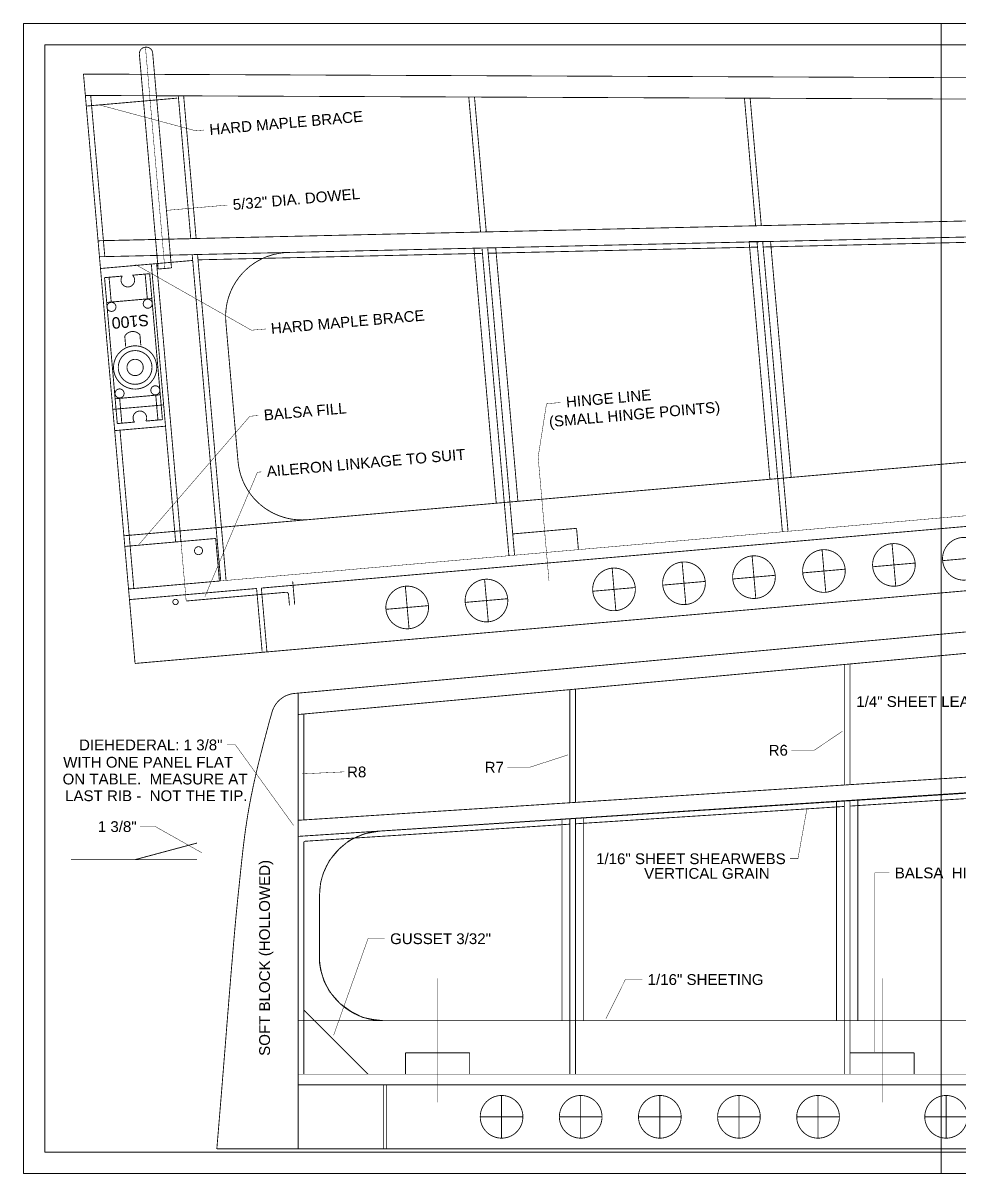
# Model space of a CAD drawing. Extents: x -1080 to 1070, y -166 to 202.
# Drawn here: x -1079.9 to -805.5, y -166 to 171.1 of the extents above; entities that cross this region are included whole.
import ezdxf

# ---------------------------------------------------------------- set-up
doc = ezdxf.new("R2010")
doc.units = 0
doc.header["$MEASUREMENT"] = 0
doc.linetypes.add('DASHED', pattern=[0.75, 0.5, -0.25])
doc.linetypes.add('DOT', pattern=[0.25, 0, -0.25])
doc.layers.add('DEFAULT', color=7, linetype='CONTINUOUS')
doc.layers.add('LINE', color=7, linetype='CONTINUOUS')
doc.styles.add('ARIAL', font='ARIAL.TTF')

# ---------------------------------------------------------------- blocks, each defined once
blk = doc.blocks.new('GROUP24')
at = {"layer": 'DEFAULT', "color": 3, "const_width": 0.01}
for points in [[(-37.625, -6.7375), (-37.625, 6.7375)], [(-37.625, 6.7375), (48.375, 6.7375)], [(-26.875, -6.7375), (-26.875, 6.7375)], [(-37.625, -6.7375), (48.375, -6.7375)]]:
    blk.add_lwpolyline(points, dxfattribs=at)
at = {"layer": 'DEFAULT', "color": 3, "linetype": 'DASHED', "const_width": 0.01}
for points in [[(-37.375, -6.4875), (-37.375, 6.4875)], [(-37.375, 6.4875), (48.125, 6.4875)], [(-37.375, -6.4875), (48.125, -6.4875)]]:
    blk.add_lwpolyline(points, dxfattribs=at)
blk = doc.blocks.new('GROUP36')
at = {"layer": 'DEFAULT', "linetype": 'DOT'}
for points, const_width in [([(-8.2414, 1.4979), (9.1279, 3.0894)], 0.01), ([(-1.8429, 0.6719), (-1.8429, 2.0842)], 0.01), ([(-1.7764, 0.6762), (-1.7764, 2.0903)], 0.01), ([(-5.0587, 0.4642), (-5.0587, 1.7895)], 0.01), ([(-4.9923, 0.4684), (-4.9923, 1.7956)], 0.01), ([(-8.1748, 0.2628), (-8.1748, 1.504)], 0.01), ([(-8.2414, 0.2586), (9.1219, 1.3803)], 0.01), ([(-8.2414, 0.0703), (9.1286, 1.1924)], 0.01), ([(-1.8429, -2.715), (-1.8429, 0.4837)], 0.01), ([(-1.7764, -2.715), (-1.7764, 0.488)], 0.01), ([(-5.0587, -2.715), (-5.0587, 0.2759)], 0.01), ([(-4.9923, -2.715), (-4.9923, 0.2802)], 0.01), ([(-8.1748, -2.715), (-8.1748, 0.0094)], 0.01), ([(-6.6085, -3.0459), (-6.6085, -1.5925)], 0.005), ([(-1.4011, -3.0459), (-1.4011, -1.5925)], 0.005), ([(-8.1748, -1.9642), (-7.4241, -2.715)], 0.01), ([(-8.2414, -2.715), (9.1279, -2.715)], 0.005)]:
    blk.add_lwpolyline(points, dxfattribs=dict(at, const_width=const_width))
at = {"layer": 'DEFAULT'}
for points, const_width in [([(-8.2414, 1.4979), (9.1279, 3.0894)], 0.01), ([(-8.5797, 1.414), (-8.5467, 1.5287)], 0.01), ([(-8.2414, 0.0703), (-8.2414, 1.4979)], 0.01), ([(-9.194, -3.5909), (-9.1886, -3.5256), (-9.1833, -3.4615), (-9.178, -3.3983), (-9.1729, -3.3359), (-9.1678, -3.2738), (-9.1627, -3.2124), (-9.1576, -3.1513), (-9.1527, -3.0904), (-9.1476, -3.0292), (-9.1425, -2.9681), (-9.1374, -2.9065), (-9.1326, -2.8447), (-9.1275, -2.7821), (-9.1224, -2.719), (-9.1172, -2.6549), (-9.1121, -2.5899), (-9.1067, -2.5246), (-9.1016, -2.4605), (-9.0965, -2.3973), (-9.0917, -2.3349), (-9.0867, -2.2728), (-9.0819, -2.2114), (-9.0771, -2.1502), (-9.0723, -2.0893), (-9.0672, -2.0281), (-9.0624, -1.967), (-9.0574, -1.9054), (-9.0526, -1.8436), (-9.0475, -1.7811), (-9.0424, -1.718), (-9.037, -1.6539), (-9.0318, -1.5889), (-9.0263, -1.5236), (-9.0209, -1.4595), (-9.0155, -1.3962), (-9.0104, -1.3337), (-9.005, -1.2716), (-8.9999, -1.2102), (-8.9946, -1.149), (-8.9895, -1.088), (-8.984, -1.0268), (-8.9785, -0.9657), (-8.9728, -0.9042), (-8.9671, -0.8424), (-8.9609, -0.7799), (-8.9547, -0.7168), (-8.9482, -0.6528), (-8.9415, -0.5879), (-8.9345, -0.5225), (-8.9278, -0.4582), (-8.9212, -0.3948), (-8.9148, -0.3322), (-8.9082, -0.27), (-8.9017, -0.2084), (-8.8949, -0.1471), (-8.8881, -0.0861), (-8.8807, -0.0249), (-8.8732, 0.0362), (-8.8651, 0.0975), (-8.8566, 0.1593), (-8.8473, 0.2215), (-8.8377, 0.2845), (-8.8272, 0.3482), (-8.816, 0.413), (-8.8037, 0.4787), (-8.7912, 0.5433), (-8.7782, 0.6069), (-8.7651, 0.6698), (-8.7514, 0.7319), (-8.7374, 0.7935), (-8.7231, 0.8547), (-8.7085, 0.9159), (-8.6934, 0.9768), (-8.678, 1.0378), (-8.6623, 1.0989), (-8.6465, 1.1607), (-8.6302, 1.2228), (-8.6136, 1.2856), (-8.5967, 1.3492), (-8.5797, 1.414)], 0.01), ([(-2.1947, 1.0804), (-1.8643, 1.3026)], 0.005), ([(9.1279, 1.2041), (-8.2414, 0.0703)], 0.01), ([(-2.4625, 1.0804), (-2.1947, 1.0804)], 0.005), ([(-5.5217, 0.882), (-5.0812, 1.0249)], 0.005), ([(-8.1958, 0.8026), (-7.7003, 0.8265)], 0.005), ([(-5.7895, 0.882), (-5.5217, 0.882)], 0.005), ([(-8.2413, 0.2994), (-8.2413, 0.5354)], 0.01), ([(-1.7764, 0.4253), (1.3729, 0.6287)], 0.01), ([(-4.9923, 0.2176), (-1.8429, 0.4209)], 0.01), ([(-1.9348, 0.4777), (-1.6846, 0.4939)], 0.01), ([(-1.9348, -2.0894), (-1.9348, 0.4777)], 0.01), ([(-1.9348, -2.0894), (-1.9348, 0.4777)], 0.01), ([(-1.6846, -2.0894), (-1.6846, 0.4939)], 0.01), ([(-1.6846, 0.4939), (-1.6846, -2.0894)], 0.01), ([(-5.1506, 0.27), (-4.9004, 0.2862)], 0.01), ([(-5.1506, -2.0894), (-5.1506, 0.27)], 0.01), ([(-5.1506, -2.0894), (-5.1506, 0.27)], 0.01), ([(-4.9004, -2.0894), (-4.9004, 0.2862)], 0.01), ([(-4.9004, 0.2862), (-4.9004, -2.0894)], 0.01), ([(-2.3867, -0.1906), (-2.2817, 0.3935)], 0.005), ([(-8.2414, 0.0703), (-7.2889, 0.1319)], 0.01), ([(-8.1747, 0.0122), (-5.0587, 0.2133)], 0.01), ([(-7.2889, 0.1319), (-7.4645, 0.1013)], 0.01), ([(-8.2414, -2.0894), (-8.2414, 0.0703)], 0.01), ([(-7.6425, 0.0228), (-7.7603, -0.0782)], 0.01), ([(-7.4645, 0.1013), (-7.6425, 0.0228)], 0.01), ([(-7.7603, -0.0782), (-7.8759, -0.2128)], 0.01), ([(-7.8759, -0.2128), (-7.9471, -0.3608)], 0.01), ([(-2.4807, -0.1906), (-2.3867, -0.1906)], 0.005), ([(-7.9471, -0.3608), (-7.9782, -0.4708)], 0.01), ([(-1.4865, -2.4578), (-1.4865, -0.3569)], 0.005), ([(-1.4865, -0.3569), (-1.315, -0.3569)], 0.005), ([(-7.9782, -0.4708), (-7.9912, -0.6172)], 0.01), ([(-7.9912, -1.3387), (-7.9912, -0.6172)], 0.01), ([(-7.9912, -0.6172), (-7.9912, -1.3387)], 0.01), ([(-7.8253, -2.2585), (-7.4229, -1.1275)], 0.005), ([(-7.4229, -1.1275), (-7.2267, -1.1275)], 0.005), ([(-7.9912, -1.3387), (-7.9939, -1.4001)], 0.01), ([(-7.9939, -1.4001), (-7.9782, -1.4943)], 0.01), ([(-7.9782, -1.4943), (-7.9382, -1.6267)], 0.01), ([(-4.6352, -2.0649), (-4.4077, -1.6057)], 0.005), ([(-4.4077, -1.6057), (-4.2101, -1.6057)], 0.005), ([(-7.9382, -1.6267), (-7.8759, -1.7456)], 0.01), ([(-7.8759, -1.7456), (-7.7514, -1.887)], 0.01), ([(-7.7514, -1.887), (-7.6202, -1.9813)], 0.01), ([(-7.6202, -1.9813), (-7.4867, -2.0508)], 0.01), ([(-9.0753, -2.0894), (-9.0669, -2.0894)], 0.01), ([(-8.2414, -2.0894), (-8.2414, -2.8401)], 0.01), ([(-8.2414, -2.0894), (9.1279, -2.0894)], 0.01), ([(-8.2414, -2.0894), (9.1279, -2.0894)], 0.01), ([(-7.2405, -2.0894), (-8.2414, -2.0894)], 0.01), ([(-7.4867, -2.0508), (-7.3622, -2.0754)], 0.01), ([(-7.3622, -2.0754), (-7.2405, -2.0894)], 0.01), ([(-4.9004, -2.0894), (-5.1506, -2.0894)], 0.01), ([(-1.6846, -2.0894), (-1.9348, -2.0894)], 0.01), ([(-6.9838, -2.715), (-6.9838, -2.4647)], 0.01), ([(-6.9838, -2.4647), (-6.2331, -2.4647)], 0.01), ([(-6.2331, -2.715), (-6.2331, -2.4647)], 0.01), ([(-1.7764, -2.715), (-1.7764, -2.4647)], 0.01), ([(-1.7764, -2.4647), (-1.0257, -2.4647)], 0.01), ([(-1.0257, -2.715), (-1.0257, -2.4647)], 0.01), ([(-8.2414, -2.8401), (9.1279, -2.8401)], 0.01), ([(-8.2414, -2.8401), (7.577, -2.8401)], 0.01), ([(-7.2404, -3.5909), (-7.2404, -2.8401)], 0.01), ([(-7.2091, -3.5909), (-7.2091, -2.8401)], 0.01), ([(-5.8585, -3.4655), (-5.8585, -2.9655)], 0.01), ([(-4.9317, -3.4655), (-4.9317, -2.9655)], 0.01), ([(-4.0049, -3.4655), (-4.0049, -2.9655)], 0.01), ([(-3.0781, -3.4655), (-3.0781, -2.9655)], 0.01), ([(-2.1511, -3.4655), (-2.1511, -2.9655)], 0.01), ([(-0.6511, -3.4655), (-0.6511, -2.9655)], 0.01), ([(-6.1085, -3.2155), (-5.6085, -3.2155)], 0.01), ([(-5.1817, -3.2155), (-4.6817, -3.2155)], 0.01), ([(-4.2549, -3.2155), (-3.7549, -3.2155)], 0.01), ([(-3.3281, -3.2155), (-2.8281, -3.2155)], 0.01), ([(-2.4011, -3.2155), (-1.9011, -3.2155)], 0.01), ([(-0.9011, -3.2155), (-0.4011, -3.2155)], 0.01)]:
    blk.add_lwpolyline(points, dxfattribs=dict(at, const_width=const_width))
at = {"layer": 'DEFAULT', "const_width": 0.01}
for points in [[(-8.2856, 1.7446, 0.0751), (-8.3726, 1.7232, 0.0751), (-8.4495, 1.677, 0.0751), (-8.5093, 1.6102, 0.0751), (-8.5468, 1.5287, 1.3893)], [(-7.2889, 0.1319, 0.0944), (-7.5609, 0.0615, 0.0944), (-7.7881, -0.1038, 0.0944), (-7.9384, -0.3412, 0.0944), (-7.991, -0.6172, 1.3407)], [(-7.9912, -1.3387, 0.0985), (-7.934, -1.6259, 0.0985), (-7.7713, -1.8695, 0.0985), (-7.5277, -2.0323, 0.0985), (-7.2405, -2.0894, 1.3353)]]:
    blk.add_lwpolyline(points, format="xyb", dxfattribs=at)
for points in [[(-5.6085, -3.2155, 0.0985), (-5.6275, -3.1198, 0.0985), (-5.6817, -3.0387, 0.0985), (-5.7628, -2.9845, 0.0985), (-5.8585, -2.9655, 0.0985), (-5.9541, -2.9845, 0.0985), (-6.0352, -3.0387, 0.0985), (-6.0894, -3.1198, 0.0985), (-6.1085, -3.2155, 0.0985), (-6.0894, -3.3111, 0.0985), (-6.0352, -3.3922, 0.0985), (-5.9541, -3.4464, 0.0984), (-5.8584, -3.4655, 0.0985), (-5.7628, -3.4464, 0.0985), (-5.6817, -3.3922, 0.0985), (-5.6275, -3.3111, 0.0985)], [(-4.6817, -3.2155, 0.0985), (-4.7007, -3.1198, 0.0985), (-4.7549, -3.0387, 0.0985), (-4.836, -2.9845, 0.0985), (-4.9317, -2.9655, 0.0985), (-5.0273, -2.9845, 0.0985), (-5.1084, -3.0387, 0.0985), (-5.1626, -3.1198, 0.0985), (-5.1817, -3.2155, 0.0985), (-5.1626, -3.3111, 0.0985), (-5.1084, -3.3922, 0.0985), (-5.0273, -3.4464, 0.0984), (-4.9316, -3.4655, 0.0985), (-4.836, -3.4464, 0.0985), (-4.7549, -3.3922, 0.0985), (-4.7007, -3.3111, 0.0985)], [(-3.7549, -3.2155, 0.0985), (-3.7739, -3.1198, 0.0985), (-3.8281, -3.0387, 0.0985), (-3.9092, -2.9845, 0.0985), (-4.0049, -2.9655, 0.0985), (-4.1005, -2.9845, 0.0985), (-4.1816, -3.0387, 0.0985), (-4.2358, -3.1198, 0.0985), (-4.2549, -3.2155, 0.0985), (-4.2358, -3.3111, 0.0985), (-4.1816, -3.3922, 0.0985), (-4.1005, -3.4464, 0.0984), (-4.0048, -3.4655, 0.0985), (-3.9092, -3.4464, 0.0985), (-3.8281, -3.3922, 0.0985), (-3.7739, -3.3111, 0.0985)], [(-2.8281, -3.2155, 0.0985), (-2.8471, -3.1198, 0.0985), (-2.9013, -3.0387, 0.0985), (-2.9824, -2.9845, 0.0985), (-3.0781, -2.9655, 0.0985), (-3.1737, -2.9845, 0.0985), (-3.2548, -3.0387, 0.0985), (-3.309, -3.1198, 0.0985), (-3.3281, -3.2155, 0.0985), (-3.309, -3.3111, 0.0985), (-3.2548, -3.3922, 0.0985), (-3.1737, -3.4464, 0.0984), (-3.078, -3.4655, 0.0985), (-2.9824, -3.4464, 0.0985), (-2.9013, -3.3922, 0.0985), (-2.8471, -3.3111, 0.0985)], [(-1.9011, -3.2155, 0.0985), (-1.9201, -3.1198, 0.0985), (-1.9743, -3.0387, 0.0985), (-2.0554, -2.9845, 0.0985), (-2.1511, -2.9655, 0.0985), (-2.2467, -2.9845, 0.0985), (-2.3278, -3.0387, 0.0985), (-2.382, -3.1198, 0.0985), (-2.4011, -3.2155, 0.0985), (-2.382, -3.3111, 0.0985), (-2.3278, -3.3922, 0.0985), (-2.2467, -3.4464, 0.0984), (-2.151, -3.4655, 0.0985), (-2.0554, -3.4464, 0.0985), (-1.9743, -3.3922, 0.0985), (-1.9201, -3.3111, 0.0985)], [(-0.4011, -3.2155, 0.0985), (-0.4201, -3.1198, 0.0985), (-0.4743, -3.0387, 0.0985), (-0.5554, -2.9845, 0.0985), (-0.6511, -2.9655, 0.0985), (-0.7467, -2.9845, 0.0985), (-0.8278, -3.0387, 0.0985), (-0.882, -3.1198, 0.0985), (-0.9011, -3.2155, 0.0985), (-0.882, -3.3111, 0.0985), (-0.8278, -3.3922, 0.0985), (-0.7467, -3.4464, 0.0984), (-0.651, -3.4655, 0.0985), (-0.5554, -3.4464, 0.0985), (-0.4743, -3.3922, 0.0985), (-0.4201, -3.3111, 0.0985)]]:
    blk.add_lwpolyline(points, format="xyb", close=True, dxfattribs=at)
at = {"layer": 'LINE', "const_width": 0.01}
for points in [[(-8.2856, 1.7446), (9.1279, 3.3408)], [(-8.2414, -3.5909), (-8.2414, 1.7493)], [(-9.194, -3.5909), (7.577, -3.5909)]]:
    blk.add_lwpolyline(points, dxfattribs=at)
at = {"layer": 'DEFAULT', "style": 'ARIAL'}
for s, p in [('1/4" SHEET LEADING EDGE', (-1.7036, 1.5865)), ('R6', (-2.7302, 1.0159)), ('R8', (-7.6687, 0.762)), ('R7', (-6.0572, 0.8175)), ('1/16" SHEET SHEARWEBS', (-4.7515, -0.2551)), ('VERTICAL GRAIN', (-4.1897, -0.4267)), ('BALSA  HINGE BLOCK', (-1.2525, -0.4214)), ('GUSSET 3/32"', (-7.1642, -1.192)), ('1/16" SHEETING', (-4.1476, -1.6702))]:
    blk.add_text(s, height=0.1264, dxfattribs=at).set_placement(p)
blk.add_text('SOFT BLOCK (HOLLOWED)', height=0.1264, rotation=90, dxfattribs=at).set_placement((-8.5713, -2.501))
blk = doc.blocks.new('GROUP23')
at = {"layer": 'DEFAULT', "color": 5, "const_width": 0.01}
for points in [[(-0.2509, 0.8086), (-0.0672, 0.8086)], [(-0.2509, -0.8085), (-0.2509, 0.8085)], [(-0.2009, 0.5336), (-0.2009, 0.8086)], [(0.0581, 0.8086), (0.2491, 0.8086)], [(0.1991, 0.5336), (0.1991, 0.8086)], [(0.2491, -0.8084), (0.2491, 0.8086)], [(-0.2508, 0.5336), (0.2492, 0.5336)], [(-0.0847, -0.1497), (-0.0847, -0.0298)], [(0.0829, -0.1514), (0.0829, -0.0298)], [(-0.2509, -0.5334), (0.2491, -0.5334)], [(-0.2009, -0.8084), (-0.2009, -0.5334)], [(0.1991, -0.8084), (0.1991, -0.5334)], [(-0.2509, -0.8084), (-0.0608, -0.8083)], [(0.0517, -0.8083), (0.2491, -0.8084)]]:
    blk.add_lwpolyline(points, dxfattribs=at)
for points in [[(-0.0672, 0.8086, 0.0955), (-0.0781, 0.7822, 0.0957), (-0.0785, 0.7537, 0.0957), (-0.0683, 0.7271, 0.0958), (-0.0488, 0.7062, 0.0958), (-0.023, 0.6941, 0.0958), (0.0054, 0.6925, 1.2264)], [(0.0054, 0.6924, 0.0846), (0.0295, 0.6999, 0.0846), (0.0498, 0.7149, 0.0846), (0.0639, 0.7359, 0.0846), (0.0703, 0.7603, 0.0846), (0.0683, 0.7855, 0.0846), (0.0581, 0.8086, 1.2198)], [(-0.0825, -0.1497, 0.0687), (-0.0619, -0.1694, 0.0687), (-0.0368, -0.1828, 2.3575)], [(-0.0369, -0.1828, 0.0772), (-0.0055, -0.1891, 0.0773), (0.0261, -0.1856, 0.0773), (0.0553, -0.1726, 0.0774), (0.0792, -0.1514, 1.3844)], [(-0.0003, -0.6832, 0.0985), (-0.0293, -0.6872, 0.0985), (-0.0546, -0.7021, 0.0984), (-0.0723, -0.7255, 0.0983), (-0.0796, -0.7539, 0.0984), (-0.0756, -0.783, 0.0983), (-0.0608, -0.8083, 1.229)], [(0.0517, -0.8083, 0.0937), (0.066, -0.7843, 0.0937), (0.0706, -0.7567, 0.0937), (0.0649, -0.7294, 0.0938), (0.0496, -0.706, 0.0937), (0.0268, -0.6898, 0.0937), (-0.0002, -0.6831, 1.2236)]]:
    blk.add_lwpolyline(points, format="xyb", dxfattribs=at)
for points in [[(-0.1512, 0.4793, 0.0987), (-0.155, 0.4984, 0.0986), (-0.1658, 0.5146, 0.0984), (-0.182, 0.5254, 0.0984), (-0.2012, 0.5293, 0.0982), (-0.2203, 0.5254, 0.0983), (-0.2365, 0.5146, 0.0983), (-0.2473, 0.4984, 0.0983), (-0.2512, 0.4792, 0.0982), (-0.2473, 0.4601, 0.0985), (-0.2365, 0.4439, 0.0985), (-0.2203, 0.4331, 0.0986), (-0.2011, 0.4293, 0.0987), (-0.182, 0.4331, 0.0989), (-0.1658, 0.4439, 0.0986), (-0.155, 0.4601, 0.0986)], [(0.2454, 0.4793, 0.0982), (0.2415, 0.4984, 0.0983), (0.2307, 0.5146, 0.0983), (0.2145, 0.5254, 0.0983), (0.1953, 0.5293, 0.0982), (0.1762, 0.5254, 0.0985), (0.16, 0.5146, 0.0985), (0.1492, 0.4984, 0.0986), (0.1454, 0.4792, 0.0987), (0.1492, 0.4601, 0.0989), (0.16, 0.4439, 0.0986), (0.1762, 0.4331, 0.0986), (0.1954, 0.4293, 0.0987), (0.2145, 0.4331, 0.0986), (0.2307, 0.4439, 0.0984), (0.2415, 0.4601, 0.0984)], [(0.2377, 0.2086, 0.0985), (0.2195, 0.2998, 0.0985), (0.1678, 0.3772, 0.0985), (0.0904, 0.4289, 0.0985), (-0.0008, 0.4471, 0.0985), (-0.092, 0.4289, 0.0984), (-0.1694, 0.3772, 0.0984), (-0.2211, 0.2998, 0.0985), (-0.2392, 0.2085, 0.0985), (-0.2211, 0.1173, 0.0985), (-0.1694, 0.0399, 0.0985), (-0.092, -0.0117, 0.0985), (-0.0007, -0.0298, 0.0985), (0.0904, -0.0117, 0.0985), (0.1678, 0.0399, 0.0985), (0.2195, 0.1173, 0.0985)], [(0.1852, 0.2086, 0.0985), (0.171, 0.2797, 0.0985), (0.1307, 0.3401, 0.0985), (0.0703, 0.3804, 0.0984), (-0.0008, 0.3945, 0.0984), (-0.0719, 0.3804, 0.0984), (-0.1323, 0.3401, 0.0985), (-0.1726, 0.2797, 0.0985), (-0.1867, 0.2085, 0.0984), (-0.1726, 0.1374, 0.0985), (-0.1323, 0.077, 0.0985), (-0.0719, 0.0367, 0.0985), (-0.0007, 0.0226, 0.0986), (0.0703, 0.0367, 0.0986), (0.1307, 0.077, 0.0986), (0.171, 0.1374, 0.0986)], [(0.0892, 0.2086, 0.0985), (0.0823, 0.243, 0.0985), (0.0628, 0.2722, 0.0985), (0.0336, 0.2917, 0.0984), (-0.0008, 0.2986, 0.0984), (-0.0352, 0.2917, 0.0984), (-0.0644, 0.2722, 0.0984), (-0.0839, 0.243, 0.0984), (-0.0907, 0.2085, 0.0984), (-0.0839, 0.1741, 0.0985), (-0.0644, 0.1449, 0.0985), (-0.0352, 0.1254, 0.0986), (-0.0007, 0.1186, 0.0986), (0.0336, 0.1254, 0.0985), (0.0628, 0.1449, 0.0986), (0.0823, 0.1741, 0.0985)], [(-0.1512, -0.4804, 0.0986), (-0.155, -0.4612, 0.0989), (-0.1658, -0.445, 0.0986), (-0.182, -0.4342, 0.0986), (-0.2012, -0.4304, 0.0987), (-0.2203, -0.4342, 0.0986), (-0.2365, -0.445, 0.0984), (-0.2473, -0.4612, 0.0984), (-0.2512, -0.4804, 0.0982), (-0.2473, -0.4995, 0.0983), (-0.2365, -0.5157, 0.0983), (-0.2203, -0.5265, 0.0983), (-0.2011, -0.5304, 0.0982), (-0.182, -0.5265, 0.0985), (-0.1658, -0.5157, 0.0985), (-0.155, -0.4995, 0.0986)], [(0.2513, -0.4804, 0.0984), (0.2474, -0.4612, 0.0985), (0.2366, -0.445, 0.0985), (0.2204, -0.4342, 0.0986), (0.2012, -0.4304, 0.0987), (0.1821, -0.4342, 0.0989), (0.1659, -0.445, 0.0986), (0.1551, -0.4612, 0.0986), (0.1513, -0.4804, 0.0987), (0.1551, -0.4995, 0.0986), (0.1659, -0.5157, 0.0984), (0.1821, -0.5265, 0.0984), (0.2013, -0.5304, 0.0982), (0.2204, -0.5265, 0.0983), (0.2366, -0.5157, 0.0983), (0.2474, -0.4995, 0.0983)]]:
    blk.add_lwpolyline(points, format="xyb", close=True, dxfattribs=at)
at = {"layer": 'DEFAULT', "color": 5, "style": 'ARIAL'}
blk.add_text('S100', height=0.1263, dxfattribs=at).set_placement((-0.198, -0.3627))
blk = doc.blocks.new('GROUP37')
at = {"layer": 'DEFAULT'}
for points, const_width in [([(-8.4881, 3.2791), (-8.4881, 3.516)], 0.01), ([(-8.43, 3.591), (-8.4236, 3.591)], 0.01), ([(-8.4131, 3.591), (-8.4067, 3.591)], 0.01), ([(-8.3317, 3.2648), (-8.3317, 3.516)], 0.01), ([(-9.1606, -3.5909), (-9.1606, 3.3408)], 0.01), ([(-8.9961, 2.9607), (-7.9109, 2.5648)], 0.005), ([(-7.9109, 2.5648), (-7.8103, 2.5648)], 0.005), ([(-8.3388, 1.6652), (-7.6613, 1.6652)], 0.005), ([(-7.6613, 1.6652), (-7.6146, 1.6652)], 0.005), ([(-9.1606, 1.054), (-8.0765, 1.054)], 0.01), ([(-8.7464, 1.064), (-7.4626, 0.1798)], 0.005), ([(-8.0138, 1.0556), (-4.6878, 0.8407)], 0.01), ([(-4.7817, -2.0894), (-4.7817, 0.9095)], 0.01), ([(-4.7817, 0.9095), (-4.5274, 0.8931)], 0.01), ([(-4.7817, -2.0894), (-4.7817, 0.9095)], 0.01), ([(-4.6213, 0.8364), (-1.472, 0.633)], 0.01), ([(-4.5274, -2.0894), (-4.5274, 0.8931)], 0.01), ([(-4.5274, 0.8931), (-4.5274, -2.0894)], 0.01), ([(-1.564, -2.0894), (-1.564, 0.7082)], 0.01), ([(-1.564, -2.0894), (-1.564, 0.7082)], 0.01), ([(-1.564, 0.7082), (-1.3137, 0.6855)], 0.01), ([(-1.3137, -2.0894), (-1.3137, 0.6855)], 0.01), ([(-1.3137, 0.6855), (-1.3137, -2.0894)], 0.01), ([(-1.4056, 0.6287), (1.7437, 0.4253)], 0.01), ([(-7.4626, 0.1798), (-7.2957, 0.1798)], 0.005), ([(-9.1606, -0.8527), (-8.5629, -0.8527)], 0.01), ([(-8.9877, -2.1999), (-7.5685, -0.8229)], 0.005), ([(-7.5685, -0.8229), (-7.4672, -0.8229)], 0.005), ([(-4.2459, -1.5925), (-4.0938, -0.9798)], 0.005), ([(-4.0938, -0.9798), (-3.927, -0.9798)], 0.005), ([(-8.2781, -2.8845), (-7.5372, -1.4839)], 0.005), ([(-7.5372, -1.4839), (-7.4906, -1.4839)], 0.005), ([(-9.1606, -2.0894), (8.2087, -2.0894)], 0.01), ([(-4.5274, -2.0894), (-4.7817, -2.0894)], 0.01), ([(-1.3137, -2.0894), (-1.564, -2.0894)], 0.01), ([(-9.1606, -2.2145), (-9.1606, -2.715)], 0.01), ([(-9.1606, -2.2145), (-8.0921, -2.2145)], 0.01), ([(-9.1606, -2.2145), (-8.0921, -2.2145)], 0.01), ([(-8.0921, -2.2145), (-8.0921, -2.715)], 0.01), ([(-4.6213, -2.4647), (-3.8706, -2.4647)], 0.01), ([(-4.6213, -2.4647), (-3.8706, -2.4647)], 0.01), ([(-4.6213, -2.715), (-4.6213, -2.4647)], 0.01), ([(-3.8706, -2.715), (-3.8706, -2.4647)], 0.01), ([(-9.1606, -2.715), (-8.0921, -2.715)], 0.01), ([(-9.1606, -2.8401), (-7.6656, -2.8401)], 0.01), ([(-7.6097, -2.8401), (8.2087, -2.8401)], 0.01), ([(-5.9277, -3.4655), (-5.9277, -2.9655)], 0.01), ([(-4.9957, -3.4655), (-4.9957, -2.9655)], 0.01), ([(-3.4959, -3.4655), (-3.4959, -2.9655)], 0.01), ([(-2.6731, -3.4655), (-2.6731, -2.9655)], 0.01), ([(-1.8503, -3.4655), (-1.8503, -2.9655)], 0.01), ([(-1.0275, -3.4655), (-1.0275, -2.9655)], 0.01), ([(-0.2047, -3.4655), (-0.2047, -2.9655)], 0.01), ([(-6.1777, -3.2155), (-5.6777, -3.2155)], 0.01), ([(-5.2457, -3.2155), (-4.7457, -3.2155)], 0.01), ([(-3.7459, -3.2155), (-3.2459, -3.2155)], 0.01), ([(-2.9231, -3.2155), (-2.4231, -3.2155)], 0.01), ([(-2.1003, -3.2155), (-1.6003, -3.2155)], 0.01), ([(-1.2775, -3.2155), (-0.7775, -3.2155)], 0.01), ([(-0.4547, -3.2155), (0.0453, -3.2155)], 0.01), ([(0.3681, -3.2155), (0.8681, -3.2155)], 0.01), ([(-9.1606, -3.5909), (-7.6097, -3.5909)], 0.01)]:
    blk.add_lwpolyline(points, dxfattribs=dict(at, const_width=const_width))
at = {"layer": 'DEFAULT', "const_width": 0.01}
for points in [[(-8.4131, 3.591, 0.0983), (-8.4417, 3.5852, 0.0982), (-8.466, 3.5689, 0.0983), (-8.4823, 3.5446, 0.0983), (-8.488, 3.516, 1.34)], [(-8.3317, 3.516, 0.0985), (-8.3374, 3.5447, 0.0984), (-8.3536, 3.569, 0.0984), (-8.3779, 3.5853, 0.0982), (-8.4066, 3.591, 1.3366)], [(-6.9535, 1.0498, 0.0819), (-7.1967, 1.0256, 0.0819), (-7.4192, 0.9245, 0.0819), (-7.5975, 0.7573, 0.0819), (-7.7127, 0.5418, 0.0819), (-7.7525, 0.3006, 1.2708)]]:
    blk.add_lwpolyline(points, format="xyb", dxfattribs=at)
at = {"layer": 'DEFAULT', "linetype": 'DOT'}
for points, const_width in [([(-8.4099, 0.9888), (-8.4099, 3.591)], 0.005), ([(-8.4881, 0.9888), (-8.4881, 3.2791)], 0.01), ([(-8.3317, 0.9887), (-8.3317, 3.2648)], 0.01), ([(-9.1606, 3.0894), (8.5518, 1.4664)], 0.01), ([(-9.1606, 2.9643), (-8.0921, 2.9643)], 0.01), ([(-9.0981, 1.1883), (-9.0981, 3.0836)], 0.01), ([(-8.0765, 1.3109), (-8.0765, 2.9914)], 0.01), ([(-8.0138, 1.3047), (-8.0138, 2.9827)], 0.01), ([(-4.6878, 1.0917), (-4.6878, 2.6795)], 0.01), ([(-4.6213, 1.0874), (-4.6213, 2.6735)], 0.01), ([(-1.472, 0.8839), (-1.472, 2.3849)], 0.01), ([(-1.4056, 0.8796), (-1.4056, 2.3788)], 0.01), ([(-9.1606, 1.3801), (-8.0922, 1.3107)], 0.01), ([(-9.1546, 1.3803), (8.2087, 0.2586)], 0.01), ([(-9.1613, 1.1924), (8.2087, 0.0703)], 0.01), ([(-8.0765, -2.715), (-8.0765, 1.1223)], 0.01), ([(-8.0138, -2.715), (-8.0138, 1.1182)], 0.01), ([(-8.5629, -2.2145), (-8.5629, 1.054)], 0.01), ([(-8.5003, -2.2145), (-8.5003, 1.054)], 0.01), ([(-8.4881, 0.9888), (-8.3317, 0.9888)], 0.01), ([(-4.6878, -2.715), (-4.6878, 0.8952)], 0.01), ([(-4.6213, -2.715), (-4.6213, 0.8906)], 0.01), ([(-1.472, -2.715), (-1.472, 0.6957)], 0.01), ([(-1.4056, -2.715), (-1.4056, 0.6914)], 0.01), ([(-9.1606, -0.6025), (-8.5629, -0.6025)], 0.01), ([(-9.0981, -2.715), (-9.0981, -0.8527)], 0.01), ([(-4.2459, -3.0459), (-4.2459, -1.5925)], 0.005), ([(-8.5003, -2.9144), (-8.5003, -2.2145)], 0.005), ([(-9.1606, -2.715), (8.2087, -2.715)], 0.005)]:
    blk.add_lwpolyline(points, dxfattribs=dict(at, const_width=const_width))
at = {"layer": 'DEFAULT', "const_width": 0.01}
for points in [[(-8.2579, -2.3397, 0.0987), (-8.2614, -2.3217, 0.0986), (-8.2716, -2.3065, 0.0986), (-8.2868, -2.2963, 0.0987), (-8.3048, -2.2928, 0.0985), (-8.3227, -2.2963, 0.0984), (-8.3379, -2.3065, 0.0984), (-8.3481, -2.3217, 0.0984), (-8.3517, -2.3397, 0.0982), (-8.3481, -2.3576, 0.0983), (-8.3379, -2.3728, 0.0983), (-8.3227, -2.383, 0.0984), (-8.3047, -2.3866, 0.0983), (-8.2868, -2.383, 0.0984), (-8.2716, -2.3728, 0.0984), (-8.2614, -2.3576, 0.0986)], [(-8.5941, -2.9144, 0.0986), (-8.5964, -2.9024, 0.099), (-8.6032, -2.8922, 0.0988), (-8.6134, -2.8854, 0.0986), (-8.6254, -2.8831, 0.0986), (-8.6373, -2.8854, 0.0988), (-8.6475, -2.8922, 0.0985), (-8.6543, -2.9024, 0.0984), (-8.6567, -2.9144, 0.0981), (-8.6543, -2.9263, 0.0983), (-8.6475, -2.9365, 0.0981), (-8.6373, -2.9433, 0.0983), (-8.6253, -2.9457, 0.0983), (-8.6134, -2.9433, 0.0985), (-8.6032, -2.9365, 0.0984), (-8.5964, -2.9263, 0.0985)], [(-5.6777, -3.2155, 0.0985), (-5.6967, -3.1198, 0.0985), (-5.7509, -3.0387, 0.0985), (-5.832, -2.9845, 0.0985), (-5.9277, -2.9655, 0.0985), (-6.0233, -2.9845, 0.0985), (-6.1044, -3.0387, 0.0985), (-6.1586, -3.1198, 0.0985), (-6.1777, -3.2155, 0.0985), (-6.1586, -3.3111, 0.0985), (-6.1044, -3.3922, 0.0985), (-6.0233, -3.4464, 0.0984), (-5.9276, -3.4655, 0.0985), (-5.832, -3.4464, 0.0985), (-5.7509, -3.3922, 0.0985), (-5.6967, -3.3111, 0.0985)], [(-4.7457, -3.2155, 0.0985), (-4.7647, -3.1198, 0.0985), (-4.8189, -3.0387, 0.0985), (-4.9, -2.9845, 0.0985), (-4.9957, -2.9655, 0.0985), (-5.0913, -2.9845, 0.0985), (-5.1724, -3.0387, 0.0985), (-5.2266, -3.1198, 0.0985), (-5.2457, -3.2155, 0.0985), (-5.2266, -3.3111, 0.0985), (-5.1724, -3.3922, 0.0985), (-5.0913, -3.4464, 0.0984), (-4.9956, -3.4655, 0.0985), (-4.9, -3.4464, 0.0985), (-4.8189, -3.3922, 0.0985), (-4.7647, -3.3111, 0.0985)], [(-3.2459, -3.2155, 0.0985), (-3.2649, -3.1198, 0.0985), (-3.3191, -3.0387, 0.0985), (-3.4002, -2.9845, 0.0985), (-3.4959, -2.9655, 0.0985), (-3.5915, -2.9845, 0.0985), (-3.6726, -3.0387, 0.0985), (-3.7268, -3.1198, 0.0985), (-3.7459, -3.2155, 0.0985), (-3.7268, -3.3111, 0.0985), (-3.6726, -3.3922, 0.0985), (-3.5915, -3.4464, 0.0984), (-3.4958, -3.4655, 0.0985), (-3.4002, -3.4464, 0.0985), (-3.3191, -3.3922, 0.0985), (-3.2649, -3.3111, 0.0985)], [(-2.4231, -3.2155, 0.0985), (-2.4421, -3.1198, 0.0985), (-2.4963, -3.0387, 0.0985), (-2.5774, -2.9845, 0.0985), (-2.6731, -2.9655, 0.0985), (-2.7687, -2.9845, 0.0985), (-2.8498, -3.0387, 0.0985), (-2.904, -3.1198, 0.0985), (-2.9231, -3.2155, 0.0985), (-2.904, -3.3111, 0.0985), (-2.8498, -3.3922, 0.0985), (-2.7687, -3.4464, 0.0984), (-2.673, -3.4655, 0.0985), (-2.5774, -3.4464, 0.0985), (-2.4963, -3.3922, 0.0985), (-2.4421, -3.3111, 0.0985)], [(-1.6003, -3.2155, 0.0985), (-1.6193, -3.1198, 0.0985), (-1.6735, -3.0387, 0.0985), (-1.7546, -2.9845, 0.0985), (-1.8503, -2.9655, 0.0985), (-1.9459, -2.9845, 0.0985), (-2.027, -3.0387, 0.0985), (-2.0812, -3.1198, 0.0985), (-2.1003, -3.2155, 0.0985), (-2.0812, -3.3111, 0.0985), (-2.027, -3.3922, 0.0985), (-1.9459, -3.4464, 0.0984), (-1.8502, -3.4655, 0.0985), (-1.7546, -3.4464, 0.0985), (-1.6735, -3.3922, 0.0985), (-1.6193, -3.3111, 0.0985)], [(-0.7775, -3.2155, 0.0985), (-0.7965, -3.1198, 0.0985), (-0.8507, -3.0387, 0.0985), (-0.9318, -2.9845, 0.0985), (-1.0275, -2.9655, 0.0985), (-1.1231, -2.9845, 0.0985), (-1.2042, -3.0387, 0.0985), (-1.2584, -3.1198, 0.0985), (-1.2775, -3.2155, 0.0985), (-1.2584, -3.3111, 0.0985), (-1.2042, -3.3922, 0.0985), (-1.1231, -3.4464, 0.0984), (-1.0274, -3.4655, 0.0985), (-0.9318, -3.4464, 0.0985), (-0.8507, -3.3922, 0.0985), (-0.7965, -3.3111, 0.0985)], [(0.0453, -3.2155, 0.0985), (0.0262, -3.1198, 0.0985), (-0.0279, -3.0387, 0.0985), (-0.109, -2.9845, 0.0985), (-0.2047, -2.9655, 0.0985), (-0.3003, -2.9845, 0.0985), (-0.3814, -3.0387, 0.0985), (-0.4356, -3.1198, 0.0985), (-0.4546, -3.2155, 0.0985), (-0.4356, -3.3111, 0.0985), (-0.3814, -3.3922, 0.0985), (-0.3003, -3.4464, 0.0984), (-0.2046, -3.4655, 0.0985), (-0.109, -3.4464, 0.0985), (-0.0279, -3.3922, 0.0985), (0.0262, -3.3111, 0.0985)], [(0.8681, -3.2155, 0.0985), (0.849, -3.1198, 0.0985), (0.7948, -3.0387, 0.0985), (0.7137, -2.9845, 0.0985), (0.618, -2.9655, 0.0985), (0.5224, -2.9845, 0.0985), (0.4413, -3.0387, 0.0985), (0.3871, -3.1198, 0.0985), (0.3681, -3.2155, 0.0985), (0.3871, -3.3111, 0.0985), (0.4413, -3.3922, 0.0985), (0.5224, -3.4464, 0.0985), (0.6181, -3.4655, 0.0985), (0.7137, -3.4464, 0.0985), (0.7948, -3.3922, 0.0985), (0.849, -3.3111, 0.0985)]]:
    blk.add_lwpolyline(points, format="xyb", close=True, dxfattribs=at)
at = {"layer": 'LINE', "const_width": 0.01}
for points in [[(-9.1606, 3.3408), (8.2529, 1.7446)], [(-7.7525, -1.3387), (-7.7525, 0.3006)], [(-7.2373, -3.0695), (-7.2373, -2.7948)], [(-7.6656, -3.5847), (-7.6656, -2.8401)], [(-7.6097, -3.5909), (-7.6097, -2.8401)], [(-7.2993, -3.0695), (-7.2993, -2.9408)], [(-7.6097, -3.5909), (9.1613, -3.5909)]]:
    blk.add_lwpolyline(points, dxfattribs=at)
for points in [[(-7.7525, -1.3387, 0.0985), (-7.6953, -1.6259, 0.0985), (-7.5326, -1.8693, 0.0985), (-7.2891, -2.032, 0.0985), (-7.0019, -2.0892, 1.3353)], [(-7.2993, -2.9408, 0.0983), (-7.3013, -2.9306, 0.0988), (-7.307, -2.922, 0.0985), (-7.3155, -2.9163, 0.0985), (-7.3256, -2.9143, 1.3285)]]:
    blk.add_lwpolyline(points, format="xyb", dxfattribs=at)
at = {"layer": 'LINE', "linetype": 'DOT', "const_width": 0.01}
blk.add_lwpolyline([(-8.5003, -2.9144), (-7.3257, -2.9144)], dxfattribs=at)
at = {"layer": 'DEFAULT', "xscale": 1.0615, "yscale": 1.0615, "zscale": 1.0615, "rotation": 180}
blk.add_blockref('GROUP23', (-8.8583, 0.0852), dxfattribs=at)
at = {"layer": 'DEFAULT', "style": 'ARIAL'}
for s, p in [('HARD MAPLE BRACE', (-7.7478, 2.5003)), ('5/32" DIA. DOWEL', (-7.5521, 1.6007)), ('HARD MAPLE BRACE', (-7.2332, 0.1153)), ('BALSA FILL', (-7.4047, -0.8874)), ('HINGE LINE', (-3.8645, -1.0443)), ('AILERON LINKAGE TO SUIT', (-7.4281, -1.5484))]:
    blk.add_text(s, height=0.1264, dxfattribs=at).set_placement(p)
blk.add_text('(SMALL HINGE POINTS)', height=0.1264, rotation=360, dxfattribs=at).set_placement((-4.0832, -1.256))

msp = doc.modelspace()

# ---------------------------------------------------------------- linework, layer by layer
at = {"layer": 'DEFAULT'}
for points, const_width in [([(-1020.18, -40.33), (-1017.71, -40.33)], 0.125), ([(-1017.71, -40.33), (-1000.7, -63.89)], 0.125), ([(-1045.68, -64.26), (-1041.19, -64.26)], 0.125), ([(-1041.19, -64.26), (-1027.5, -71.97)], 0.125), ([(-1047.09, -73.97), (-1028.97, -69.11)], 0.25), ([(-1065.84, -73.97), (-1047.09, -73.97)], 0.25)]:
    msp.add_lwpolyline(points, dxfattribs=dict(at, const_width=const_width))
at = {"layer": 'DEFAULT', "linetype": 'DOT', "const_width": 0.125}
msp.add_lwpolyline([(-1047.09, -73.97), (-1028.97, -73.97)], dxfattribs=at)

# ---------------------------------------------------------------- block references
at = {"layer": 'DEFAULT', "xscale": 25, "yscale": 25, "zscale": 25, "rotation": 5}
msp.add_blockref('GROUP37', (-826.77, 92.89), dxfattribs=at)
at = {"layer": 'DEFAULT', "xscale": 25, "yscale": 25, "zscale": 25}
for name, p in [('GROUP24', (-139.15, 2.52)), ('GROUP36', (-793.29, -68.91))]:
    msp.add_blockref(name, p, dxfattribs=at)

# ---------------------------------------------------------------- texts
at = {"layer": 'DEFAULT', "style": 'ARIAL'}
for s, height, p in [('DIEHEDERAL: 1 3/8"', 3.1575, (-1063.49, -41.94)), ('WITH ONE PANEL FLAT', 3.1575, (-1068.13, -47.02)), ('ON TABLE.  MEASURE AT', 3.1575, (-1068.31, -51.94)), ('LAST RIB -  NOT THE TIP.', 3.1575, (-1067.57, -56.83)), ('1 3/8"', 3.158, (-1058, -65.87))]:
    msp.add_text(s, height=height, dxfattribs=at).set_placement(p)

doc.saveas('drawing.dxf')
